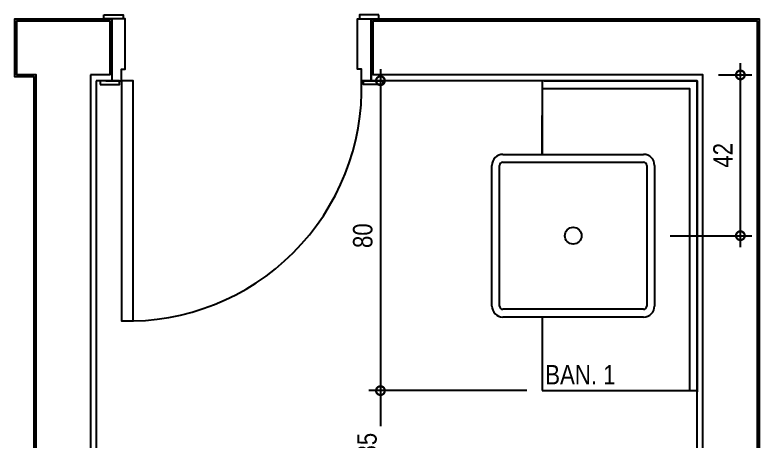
# Model space of a CAD drawing. Header units: metres. Extents: x 3 to 168, y -142 to 28.
# Drawn here: x 79.163 to 81.084, y -56.845 to -55.744 of the extents above; entities that cross this region are included whole.
import ezdxf

# ---------------------------------------------------------------- set-up
doc = ezdxf.new("R2010")
doc.units = ezdxf.units.M
doc.linetypes.add('DASHEDX2', pattern=[1.5, 1, -0.5])
for name, color, linetype in [('ARQ-ALV ACAB', 4, 'Continuous'), ('ARQ-ALV OSSO', 5, 'Continuous'), ('ARQ-CAX @ 1', 1, 'Continuous'), ('ARQ-DIM', 2, 'Continuous'), ('ARQ-HID', 2, 'Continuous'), ('ARQ-PRJ', 7, 'DASHEDX2'), ('ARQ-TXT', 2, 'Continuous')]:
    doc.layers.add(name, color=color, linetype=linetype)
doc.styles.add('Adesa', font='ARIALN.TTF')
doc.dimstyles.new('ADESA 1-0025', dxfattribs={"dimtxt": 0.05, "dimasz": 0.045, "dimexe": 0.03, "dimexo": 0.04, "dimgap": 0.02, "dimtad": 1, "dimtoh": 1, "dimdec": 0, "dimlfac": 100, "dimzin": 4, "dimtxsty": 'Adesa', "dimblk": 'DOTSMALL', "dimcen": 1, "dimdle": 0.03, "dimclrd": 1, "dimclre": 1, "dimclrt": 256, "dimazin": 1, "dimtm": 1e-09, "dimtfac": 1, "dimtdec": 0, "dimtix": 1, "dimtmove": 2, "dimatfit": 0, "dimldrblk": 'DOTSMALL', "dimfxl": 0.8, "dimtvp": 2, "dimtolj": 1, "dimtzin": 0, "dimarcsym": 0})

# ---------------------------------------------------------------- blocks, each defined once
blk = doc.blocks.new('ARQ-HID-CUBA Q')
for points in [[(-0.1816, 0), (0.1816, 0)], [(-0.1816, -0.11), (0.1816, -0.11)], [(-0.1816, -0.13), (0.1816, -0.13)], [(-0.21, -0.5016), (-0.21, -0.1384)], [(-0.19, -0.5016), (-0.19, -0.1384)], [(0.19, -0.1384), (0.19, -0.5016)], [(0.21, -0.1384), (0.21, -0.5016)], [(-0.21, -0.4), (-0.31, -0.4)], [(0.21, -0.4), (0.31, -0.4)], [(0.1816, -0.51), (-0.1816, -0.51)], [(0.1816, -0.53), (-0.1816, -0.53)], [(0.1816, -0.53), (-0.1816, -0.53)]]:
    blk.add_lwpolyline(points)
blk.add_circle((0, -0.32), 0.0216)
for centre, radius, start, end in [((-0.1816, -0.1384), 0.0284, 90, 180), ((0.1816, -0.1384), 0.0284, 0, 90), ((-0.1816, -0.1384), 0.0084, 90, 180), ((0.1816, -0.1384), 0.0084, 0, 90), ((-0.1816, -0.5016), 0.0284, 180, 270), ((-0.1816, -0.5016), 0.0084, 180, 270), ((0.1816, -0.5016), 0.0284, 270, 0), ((0.1816, -0.5016), 0.0084, 270, 0)]:
    blk.add_arc(centre, radius, start, end)
blk = doc.blocks.new('*U145')
for points in [[(0, 0), (0, 0.62), (-0.03, 0.62), (-0.03, 0)], [(-0.675, 0.01), (-0.625, 0.01), (-0.625, 0), (-0.675, 0)], [(0.055, 0.01), (0.005, 0.01), (0.005, 0), (0.055, 0)], [(-0.665, -0.17), (-0.615, -0.17), (-0.615, -0.16), (-0.665, -0.16)], [(0.045, -0.17), (-0.005, -0.17), (-0.005, -0.16), (0.045, -0.16)]]:
    blk.add_lwpolyline(points, close=True)
for points in [[(-0.66, 0), (-0.62, 0), (-0.62, -0.03), (-0.61, -0.03), (-0.61, -0.16), (-0.645, -0.16), (-0.645, 0)], [(0.04, 0), (0, 0), (0, -0.03), (-0.01, -0.03), (-0.01, -0.16), (0.025, -0.16), (0.025, 0)]]:
    blk.add_lwpolyline(points)
at = {"layer": 'ARQ-PRJ'}
blk.add_arc((-0.0179, 0.0179), 0.6024, 88.2986, 181.7014, dxfattribs=at)
blk = doc.blocks.new('_DotSmall')
at = {"color": 0, "linetype": 'ByBlock', "const_width": 0.5}
blk.add_lwpolyline([(-0.0625, 0, 1), (0.0625, 0, 1)], format="xyb", close=True, dxfattribs=at)
blk = doc.blocks.new('*D175')
at = {"layer": 'ARQ-DIM', "color": 1, "lineweight": -2, "transparency": 16777216}
for p, q in [((81.0358, -56.3443), (81.0358, -55.8693)), ((80.9792, -55.8993), (81.0658, -55.8993)), ((80.8542, -56.3143), (81.0658, -56.3143))]:
    blk.add_line(p, q, dxfattribs=at)
at = {"layer": 'Defpoints', "color": 0, "transparency": 16777216}
for p in [(80.9392, -55.8993, 0), (81.0358, -55.8993), (80.8142, -56.3143, 0)]:
    blk.add_point(p, dxfattribs=at)
at = {"layer": 'ARQ-DIM', "color": 1, "lineweight": -2, "transparency": 16777216, "xscale": 0.045, "yscale": 0.045, "zscale": 0.045}
for p, rotation in [((81.0358, -55.8993), 90), ((81.0358, -56.3143), 270)]:
    blk.add_blockref('_DotSmall', p, dxfattribs=dict(at, rotation=rotation))
at = {"layer": 'ARQ-DIM', "transparency": 16777216, "insert": (80.9907, -56.1068), "char_height": 0.05, "attachment_point": 5, "rotation": 90, "style": 'Adesa'}
blk.add_mtext('\\A1;42', dxfattribs=at)
blk = doc.blocks.new('*D182')
at = {"layer": 'ARQ-DIM', "color": 1, "lineweight": -2, "transparency": 16777216}
for p, q in [((80.1065, -55.8843), (80.1065, -56.7443)), ((80.4842, -55.9143), (80.0765, -55.9143)), ((80.4842, -56.7143), (80.0765, -56.7143))]:
    blk.add_line(p, q, dxfattribs=at)
at = {"layer": 'Defpoints', "color": 0, "transparency": 16777216}
for p in [(80.5242, -55.9143, 0), (80.1065, -56.7143), (80.5242, -56.7143, 0)]:
    blk.add_point(p, dxfattribs=at)
at = {"layer": 'ARQ-DIM', "color": 1, "lineweight": -2, "transparency": 16777216, "xscale": 0.045, "yscale": 0.045, "zscale": 0.045}
for p, rotation in [((80.1065, -55.9143), 90), ((80.1065, -56.7143), 270)]:
    blk.add_blockref('_DotSmall', p, dxfattribs=dict(at, rotation=rotation))
at = {"layer": 'ARQ-DIM', "transparency": 16777216, "insert": (80.061, -56.3143), "char_height": 0.05, "attachment_point": 5, "rotation": 90, "style": 'Adesa'}
blk.add_mtext('\\A1;80', dxfattribs=at)
blk = doc.blocks.new('*D183')
at = {"layer": 'ARQ-DIM', "color": 1, "lineweight": -2, "transparency": 16777216}
for p, q in [((80.1065, -56.6843), (80.1065, -56.8056)), ((80.4842, -56.7143), (80.0765, -56.7143)), ((80.1065, -57.5993), (80.1065, -56.9046)), ((80.6689, -57.5693), (80.0765, -57.5693))]:
    blk.add_line(p, q, dxfattribs=at)
at = {"layer": 'Defpoints', "color": 0, "transparency": 16777216}
for p in [(80.5242, -56.7143, 0), (80.1065, -57.5693), (80.7089, -57.5693)]:
    blk.add_point(p, dxfattribs=at)
at = {"layer": 'ARQ-DIM', "color": 1, "lineweight": -2, "transparency": 16777216, "xscale": 0.045, "yscale": 0.045, "zscale": 0.045}
for p, rotation in [((80.1065, -56.7143), 90), ((80.1065, -57.5693), 270)]:
    blk.add_blockref('_DotSmall', p, dxfattribs=dict(at, rotation=rotation))
at = {"layer": 'ARQ-DIM', "transparency": 16777216, "insert": (80.0721, -56.8551), "char_height": 0.05, "attachment_point": 5, "rotation": 90, "style": 'Adesa'}
blk.add_mtext('\\A1;85', dxfattribs=at)
blk = doc.blocks.new('AREAS MOLHADAS')
at = {"layer": 'ARQ-ALV ACAB'}
for points in [[(79.2126, -58.0043), (79.2126, -55.9043), (79.1626, -55.9043), (79.1626, -55.7543), (79.3626, -55.7543)], [(79.3726, -55.9143), (79.3726, -57.9943)]]:
    blk.add_lwpolyline(points, dxfattribs=at)
at = {"layer": 'ARQ-ALV ACAB', "elevation": 0}
for points in [[(79.3626, -55.7543), (79.4126, -55.7543), (79.4126, -55.9143), (79.3726, -55.9143)], [(80.9242, -57.5693), (80.9242, -55.9143), (80.0826, -55.9143), (80.0826, -55.7543), (81.0842, -55.7543), (81.0842, -57.5793)]]:
    blk.add_lwpolyline(points, dxfattribs=at)
at = {"layer": 'ARQ-ALV OSSO'}
for points in [[(79.2176, -58.0093), (79.2176, -55.8993), (79.1676, -55.8993), (79.1676, -55.7593), (79.3576, -55.7593)], [(79.3576, -55.8993), (79.3576, -58.0093)]]:
    blk.add_lwpolyline(points, dxfattribs=at)
at = {"layer": 'ARQ-ALV OSSO', "elevation": 0}
for points in [[(79.3576, -55.7593), (79.4076, -55.7593), (79.4076, -55.8993), (79.3576, -55.8993)], [(80.9392, -57.5843), (80.9392, -55.8993), (80.0876, -55.8993), (80.0876, -55.7593), (81.0792, -55.7593), (81.0792, -57.5843)]]:
    blk.add_lwpolyline(points, dxfattribs=at)
at = {"layer": 'ARQ-HID', "elevation": 0}
for points in [[(80.5242, -56.7143), (80.5242, -56.7143), (80.9242, -56.7143), (80.9242, -55.9143), (80.5242, -55.9143), (80.5242, -56.1043)], [(80.5296, -55.9143), (80.9242, -55.9143), (80.9242, -56.7174)], [(80.5242, -55.9343), (80.9042, -55.9343), (80.9042, -56.7143)], [(80.5242, -56.5387), (80.5242, -56.7143)]]:
    blk.add_lwpolyline(points, dxfattribs=at)
at = {"layer": 'ARQ-CAX @ 1', "rotation": 180}
blk.add_blockref('*U145', (79.4376, -55.9143, 0), dxfattribs=at)
at = {"layer": 'ARQ-HID', "rotation": 270}
blk.add_blockref('ARQ-HID-CUBA Q', (80.9242, -56.3143, 0), dxfattribs=at)
at = {"layer": 'ARQ-TXT', "insert": (80.532, -56.6481, 0), "char_height": 0.05, "attachment_point": 1, "style": 'Adesa'}
blk.add_mtext_dynamic_manual_height_columns('BAN. 1', width=0.171339, gutter_width=1, heights=[0], dxfattribs=at)
at = {"layer": 'ARQ-DIM'}
for base, p1, p2, picture, middle in [((81.0357951, -55.899285), (80.8141829, -56.3142852, 0.0000259), (80.9391831, -55.899285, 0.0000216), '*D175', (80.9906927, -56.1067851)), ((80.1065, -56.7143, 0), (80.5242, -55.9143, 0), (80.5242, -56.7143, 0), '*D182', (80.061, -56.3143, 0))]:
    dim = blk.add_linear_dim(base=base, p1=p1, p2=p2, angle=90, dimstyle='ADESA 1-0025', dxfattribs=at)
    dim.commit()
    dim.dimension.update_dxf_attribs({"geometry": picture, "text_midpoint": middle})
dim = blk.add_linear_dim(base=(80.10649, -57.56926, 0.00002), p1=(80.52418, -56.71429, 0.00003), p2=(80.7089, -57.56926, 0.00002), angle=90, dimstyle='ADESA 1-0025', dxfattribs=at)
dim.commit()
dim.dimension.update_dxf_attribs({"geometry": '*D183', "text_midpoint": (80.07211, -56.85511, 0.00002), "dimtype": 128})

msp = doc.modelspace()

# ---------------------------------------------------------------- block references
msp.add_blockref('AREAS MOLHADAS', (0, 0))

doc.saveas('drawing.dxf')
